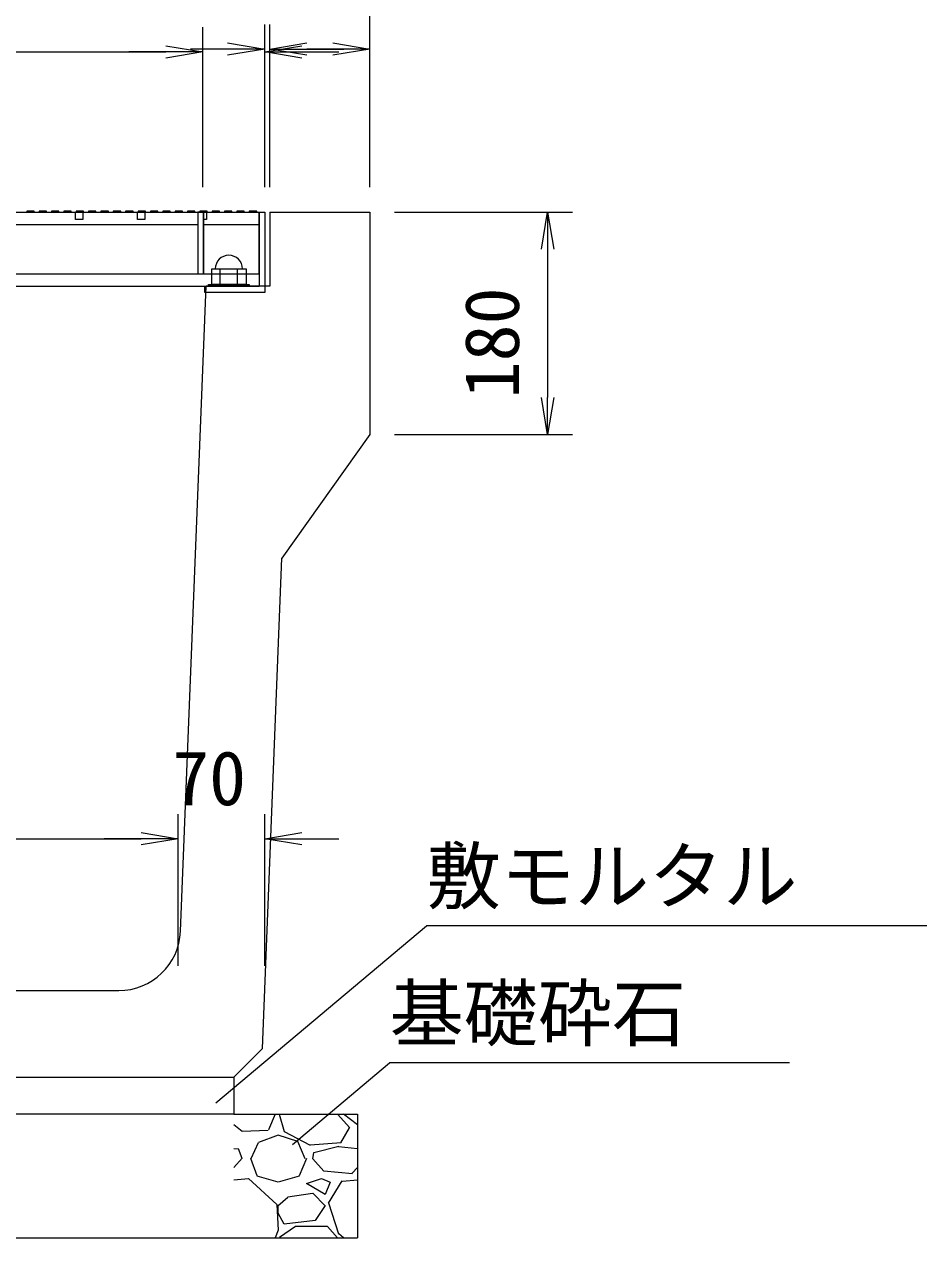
# Model space of a CAD drawing. Units: millimetres, scale not verified. Extents: x 0 to 84100, y 0 to 59400.
# Drawn here: x 38814 to 42464, y 29145 to 34054 of the extents above; entities that cross this region are included whole.
import ezdxf
from ezdxf.enums import TextEntityAlignment as Align

# ---------------------------------------------------------------- set-up
doc = ezdxf.new("R2010")
doc.units = ezdxf.units.MM
doc.header["$LTSCALE"] = 100
for name, color, linetype, lineweight in [('D-STR-DIM（寸法）', 7, 'Continuous', 18), ('D-STR-HTXT（旗揚げ）', 7, 'Continuous', 18), ('D-STR-STR2（構造物）', 4, 'Continuous', 18), ('D-STR-STRn（構造物）', 7, 'Continuous', 18), ('D-STR（構造物外形線）', 1, 'Continuous', 18)]:
    doc.layers.add(name, color=color, linetype=linetype, lineweight=lineweight)
doc.layers.add('D-STR-TXT（文字）', color=7, linetype='Continuous')
doc.styles.add('ＭＳ ゴシック', font='')
doc.styles.get('ＭＳ ゴシック').set_extended_font_data('MS Gothic')

msp = doc.modelspace()

# ---------------------------------------------------------------- linework, layer by layer
at = {"layer": 'D-STR-DIM（寸法）'}
for p, q in [((40211.8, 33394.7), (40211.8, 34557.3)), ((39536.8, 33394.7), (39536.8, 34042.6)), ((39536.8, 33394.7), (39536.8, 34042.6)), ((39786.8, 33394.7), (39786.8, 34053.9)), ((39786.8, 33394.7), (39786.8, 34042.6)), ((39806.8, 33394.7), (39806.8, 34053.9)), ((39806.8, 33394.7), (39806.8, 34053.9)), ((40211.8, 33394.7), (40211.8, 34053.9)), ((39636.8, 33978.9), (39786.8, 33953.9)), ((39806.8, 33953.9), (39956.8, 33978.9)), ((39806.8, 33953.9), (39956.8, 33978.9)), ((40061.8, 33978.9), (40211.8, 33953.9)), ((37686.8, 33942.6), (39386.8, 33942.6)), ((39386.8, 33942.6), (39236.8, 33942.6)), ((39386.8, 33967.6), (39536.8, 33942.6)), ((39386.8, 33967.6), (39536.8, 33942.6)), ((39536.8, 33942.6), (39386.8, 33917.6)), ((39536.8, 33942.6), (39386.8, 33942.6)), ((39536.8, 33942.6), (39386.8, 33917.6)), ((39536.8, 33942.6), (39386.8, 33942.6)), ((39636.8, 33953.9), (39486.8, 33953.9)), ((39786.8, 33953.9), (39636.8, 33928.9)), ((39786.8, 33953.9), (39636.8, 33953.9)), ((39786.8, 33942.6), (39936.8, 33967.6)), ((39936.8, 33917.6), (39786.8, 33942.6)), ((39786.8, 33942.6), (39936.8, 33942.6)), ((39956.8, 33928.9), (39806.8, 33953.9)), ((39806.8, 33953.9), (39956.8, 33953.9)), ((39956.8, 33928.9), (39806.8, 33953.9)), ((39806.8, 33953.9), (39956.8, 33953.9)), ((39936.8, 33942.6), (40086.8, 33942.6)), ((39956.8, 33953.9), (40106.8, 33953.9)), ((40061.8, 33953.9), (39956.8, 33953.9)), ((40211.8, 33953.9), (40061.8, 33928.9)), ((40211.8, 33953.9), (40061.8, 33953.9)), ((40311.8, 33294.7), (41031.1, 33294.7)), ((40906.1, 33144.7), (40931.1, 33294.7)), ((40931.1, 33294.7), (40956.1, 33144.7)), ((40931.1, 33294.7), (40931.1, 33144.7)), ((40931.1, 33144.7), (40931.1, 32544.7)), ((39572.5, 33064.7), (39711.1, 33064.7)), ((39572.5, 33002.2), (39572.5, 33064.7)), ((39607.1, 33002.2), (39607.1, 33064.7)), ((39676.4, 33002.2), (39676.4, 33064.7)), ((39711.1, 33064.7), (39711.1, 33002.2)), ((39559.3, 33002.2), (39724.3, 33002.2)), ((39559.3, 32994.7), (39559.3, 33002.2)), ((39641.8, 32994.7), (39559.3, 32994.7)), ((39711.1, 33002.2), (39572.5, 33002.2)), ((39724.3, 32994.7), (39641.8, 32994.7)), ((39724.3, 33002.2), (39724.3, 32994.7)), ((40931.1, 32394.7), (40906.1, 32544.7)), ((40956.1, 32544.7), (40931.1, 32394.7)), ((40931.1, 32394.7), (40931.1, 32544.7)), ((40311.8, 32394.7), (41031.1, 32394.7)), ((39436.8, 30244.7), (39436.8, 30858.8)), ((39436.8, 30244.7), (39436.8, 30858.8)), ((39786.8, 30244.7), (39786.8, 30858.8)), ((37786.8, 30758.8), (39286.8, 30758.8)), ((39286.8, 30758.8), (39136.8, 30758.8)), ((39286.8, 30783.8), (39436.8, 30758.8)), ((39286.8, 30783.8), (39436.8, 30758.8)), ((39436.8, 30758.8), (39286.8, 30733.8)), ((39436.8, 30758.8), (39286.8, 30758.8)), ((39436.8, 30758.8), (39286.8, 30733.8)), ((39436.8, 30758.8), (39286.8, 30758.8)), ((39786.8, 30758.8), (39936.8, 30783.8)), ((39936.8, 30733.8), (39786.8, 30758.8)), ((39786.8, 30758.8), (39936.8, 30758.8)), ((39936.8, 30758.8), (40086.8, 30758.8))]:
    msp.add_line(p, q, dxfattribs=at)
msp.add_arc((39641.8, 33064.7), 55, 0, 180, dxfattribs=at)
at = {"layer": 'D-STR-HTXT（旗揚げ）'}
for p, q in [((39589, 29690.8), (40441.6, 30407.1)), ((42464.3, 30407.1), (40441.6, 30407.1)), ((39898.5, 29522.2), (40291.8, 29851.9)), ((41908.7, 29851.9), (40291.8, 29851.9))]:
    msp.add_line(p, q, dxfattribs=at)
at = {"layer": 'D-STR-STR2（構造物）'}
for p, q in [((37556.8, 33294.7), (39516.8, 33294.7)), ((38824.3, 33298.2), (38824.3, 33294.7)), ((38854.3, 33298.2), (38824.3, 33298.2)), ((38854.3, 33294.7), (38854.3, 33298.2)), ((38874.3, 33298.2), (38874.3, 33294.7)), ((38904.3, 33298.2), (38874.3, 33298.2)), ((38904.3, 33294.7), (38904.3, 33298.2)), ((38924.3, 33298.2), (38924.3, 33294.7)), ((38954.3, 33298.2), (38924.3, 33298.2)), ((38954.3, 33294.7), (38954.3, 33298.2)), ((38974.3, 33298.2), (38974.3, 33294.7)), ((39004.3, 33298.2), (38974.3, 33298.2)), ((39004.3, 33294.7), (39004.3, 33298.2)), ((39021.8, 33264.7), (39021.8, 33294.7)), ((39021.8, 33294.7), (39051.8, 33294.7)), ((39024.3, 33298.2), (39024.3, 33294.7)), ((39054.3, 33298.2), (39024.3, 33298.2)), ((39051.8, 33294.7), (39051.8, 33264.7)), ((39054.3, 33294.7), (39054.3, 33298.2)), ((39074.3, 33298.2), (39074.3, 33294.7)), ((39104.3, 33298.2), (39074.3, 33298.2)), ((39104.3, 33294.7), (39104.3, 33298.2)), ((39124.3, 33298.2), (39124.3, 33294.7)), ((39154.3, 33298.2), (39124.3, 33298.2)), ((39154.3, 33294.7), (39154.3, 33298.2)), ((39174.3, 33298.2), (39174.3, 33294.7)), ((39204.3, 33298.2), (39174.3, 33298.2)), ((39204.3, 33294.7), (39204.3, 33298.2)), ((39224.3, 33298.2), (39224.3, 33294.7)), ((39254.3, 33298.2), (39224.3, 33298.2)), ((39254.3, 33294.7), (39254.3, 33298.2)), ((39271.8, 33264.7), (39271.8, 33294.7)), ((39271.8, 33294.7), (39301.8, 33294.7)), ((39274.3, 33298.2), (39274.3, 33294.7)), ((39304.3, 33298.2), (39274.3, 33298.2)), ((39301.8, 33294.7), (39301.8, 33264.7)), ((39304.3, 33294.7), (39304.3, 33298.2)), ((39324.3, 33298.2), (39324.3, 33294.7)), ((39354.3, 33298.2), (39324.3, 33298.2)), ((39354.3, 33294.7), (39354.3, 33298.2)), ((39374.3, 33298.2), (39374.3, 33294.7)), ((39404.3, 33298.2), (39374.3, 33298.2)), ((39404.3, 33294.7), (39404.3, 33298.2)), ((39424.3, 33298.2), (39424.3, 33294.7)), ((39454.3, 33298.2), (39424.3, 33298.2)), ((39454.3, 33294.7), (39454.3, 33298.2)), ((39474.3, 33298.2), (39474.3, 33294.7)), ((39504.3, 33298.2), (39474.3, 33298.2)), ((39504.3, 33294.7), (39504.3, 33298.2)), ((39516.8, 33294.7), (39516.8, 33044.7)), ((39539.3, 33294.7), (39516.8, 33294.7)), ((39516.8, 33294.7), (39516.8, 33044.7)), ((39516.8, 33294.7), (39539.3, 33294.7)), ((39521.8, 33294.7), (39539.3, 33294.7)), ((39524.3, 33298.2), (39524.3, 33294.7)), ((39554.3, 33298.2), (39524.3, 33298.2)), ((39539.3, 33294.7), (39539.3, 33044.7)), ((39539.3, 33044.7), (39539.3, 33294.7)), ((39539.3, 33294.7), (39551.8, 33294.7)), ((39539.3, 33294.7), (39764.3, 33294.7)), ((39551.8, 33294.7), (39551.8, 33264.7)), ((39554.3, 33294.7), (39554.3, 33298.2)), ((39574.3, 33298.2), (39574.3, 33294.7)), ((39604.3, 33298.2), (39574.3, 33298.2)), ((39604.3, 33294.7), (39604.3, 33298.2)), ((39624.3, 33298.2), (39624.3, 33294.7)), ((39654.3, 33298.2), (39624.3, 33298.2)), ((39654.3, 33294.7), (39654.3, 33298.2)), ((39674.3, 33298.2), (39674.3, 33294.7)), ((39704.3, 33298.2), (39674.3, 33298.2)), ((39704.3, 33294.7), (39704.3, 33298.2)), ((39724.3, 33298.2), (39724.3, 33294.7)), ((39754.3, 33298.2), (39724.3, 33298.2)), ((39754.3, 33294.7), (39754.3, 33298.2)), ((39764.3, 33294.7), (39786.8, 33294.7)), ((39764.3, 33044.7), (39764.3, 33294.7)), ((39764.3, 33294.7), (39764.3, 32994.7)), ((39786.8, 33294.7), (39786.8, 32969.7)), ((37556.8, 33244.7), (39516.8, 33244.7)), ((39051.8, 33264.7), (39021.8, 33264.7)), ((39301.8, 33264.7), (39271.8, 33264.7)), ((39551.8, 33264.7), (39539.3, 33264.7)), ((39539.3, 33244.7), (39764.3, 33244.7)), ((37556.8, 33044.7), (39516.8, 33044.7)), ((39516.8, 33044.7), (39539.3, 33044.7)), ((39516.8, 33044.7), (39539.3, 33044.7)), ((39539.3, 33044.7), (39764.3, 33044.7)), ((37309.3, 32994.7), (39764.3, 32994.7)), ((39544.3, 32969.7), (39544.3, 32994.7)), ((39786.8, 32994.7), (39786.8, 32969.7)), ((39786.8, 32969.7), (39544.3, 32969.7))]:
    msp.add_line(p, q, dxfattribs=at)
at = {"layer": 'D-STR-STRn（構造物）'}
for p, q in [((39661.8, 29794.7), (39661.8, 29644.7)), ((39661.8, 29644.7), (37411.8, 29644.7)), ((39661.8, 29644.7), (40161.8, 29644.7)), ((39828.7, 29644.7), (39801.7, 29580.6)), ((39845.8, 29644.4), (39865.8, 29574.4)), ((40130.9, 29589.5), (40081.2, 29644.7)), ((40161.8, 29601.2), (40105.5, 29644.7)), ((40161.8, 29644.7), (40161.8, 29144.7)), ((39695.9, 29574.8), (39661.8, 29601.2)), ((39801.2, 29579.2), (39696.2, 29574.2)), ((39841.1, 29559.4), (39761.1, 29529.4)), ((39920.9, 29534.4), (39840.9, 29559.4)), ((39865.7, 29574.1), (39970.7, 29519.1)), ((40094.9, 29529.2), (40129.9, 29589.2)), ((39760.8, 29529.3), (39730.8, 29464.3)), ((39951, 29464.4), (39921, 29534.4)), ((39971.2, 29520.5), (40096.2, 29530.5)), ((39986.1, 29489.7), (40086.1, 29514.7)), ((40085.5, 29513.9), (40161.8, 29505.8)), ((39661.8, 29505.8), (39680.5, 29503.9)), ((39661.8, 29428.7), (39696.1, 29466.1)), ((39696, 29464.6), (39681, 29504.6)), ((39756.1, 29394.7), (39731.1, 29464.7)), ((39956.4, 29464.6), (39926.4, 29394.6)), ((39980.9, 29464.1), (39985.9, 29489.1)), ((39980.9, 29464.5), (40025.9, 29414.5)), ((40026.3, 29414.8), (40141.3, 29404.8)), ((40141.1, 29406.1), (40161.8, 29428.7)), ((39661.8, 29379), (39720.8, 29383.9)), ((39720.8, 29384.4), (39835.8, 29279.4)), ((39840.6, 29369.2), (39755.6, 29394.2)), ((39926.3, 29394.1), (39841.3, 29369.1)), ((39955.8, 29364.5), (40015.8, 29384.5)), ((40031.1, 29319.6), (39956.1, 29364.6)), ((40016, 29384.3), (40051, 29369.3)), ((40051.1, 29369.5), (40031.1, 29319.5)), ((40044.8, 29284.7), (40099.8, 29374.7)), ((40100.8, 29373.9), (40161.8, 29379)), ((39880.3, 29309.7), (39980.3, 29324.7)), ((39980.9, 29324.4), (40030.9, 29274.4)), ((39836.1, 29279.7), (39841.1, 29174.7)), ((39839.9, 29273.4), (39879.9, 29308.4)), ((39840.9, 29244.5), (39840.9, 29274.5)), ((40031.1, 29274.6), (39991.1, 29214.6)), ((40085.9, 29159.3), (40045.9, 29284.3)), ((39865.8, 29199.5), (39840.8, 29244.5)), ((39990.8, 29214.2), (39865.8, 29199.2)), ((39841.7, 29175.6), (39828.7, 29144.7)), ((39911.1, 29190.6), (39846.1, 29145.6)), ((40040.9, 29189.5), (39910.9, 29189.5)), ((40081.2, 29144.7), (40040.9, 29189.5)), ((36911.8, 29144.7), (40161.8, 29144.7)), ((40105.5, 29144.7), (40085.9, 29159.8))]:
    msp.add_line(p, q, dxfattribs=at)
at = {"layer": 'D-STR（構造物外形線）'}
for p, q in [((39806.8, 33294.7), (39806.8, 32994.7)), ((39806.8, 33294.7), (40211.8, 33294.7)), ((40211.8, 33294.7), (40211.8, 32394.7)), ((39446.3, 30384.8), (39549.3, 32994.7)), ((39806.8, 32994.7), (39549.3, 32994.7)), ((40211.8, 32394.7), (39855.9, 31894.7)), ((39777.5, 29910.4), (39855.9, 31894.7)), ((37877.1, 30144.7), (39196.5, 30144.7)), ((39661.8, 29794.7), (39777.5, 29910.4)), ((37411.8, 29794.7), (39661.8, 29794.7))]:
    msp.add_line(p, q, dxfattribs=at)
msp.add_arc((39196.5, 30394.7), 250, 270, 357.7395, dxfattribs=at)

# ---------------------------------------------------------------- texts
at = {"layer": 'D-STR-DIM（寸法）', "style": 'ＭＳ ゴシック'}
msp.add_text('180', height=219.9, rotation=90, dxfattribs=at).set_placement((40881.1, 32540.9), align=Align.BOTTOM_LEFT)
msp.add_text('70', height=219.9, dxfattribs=at).set_placement((39412.3, 30828.7), align=Align.BOTTOM_LEFT)
at = {"layer": 'D-STR-TXT（文字）', "style": 'ＭＳ ゴシック'}
for s, p in [('敷モルタル', (40441.6, 30432.1)), ('基礎砕石', (40291.8, 29876.9))]:
    msp.add_text(s, height=219.9, dxfattribs=at).set_placement(p, align=Align.BOTTOM_LEFT)

doc.saveas('drawing.dxf')
